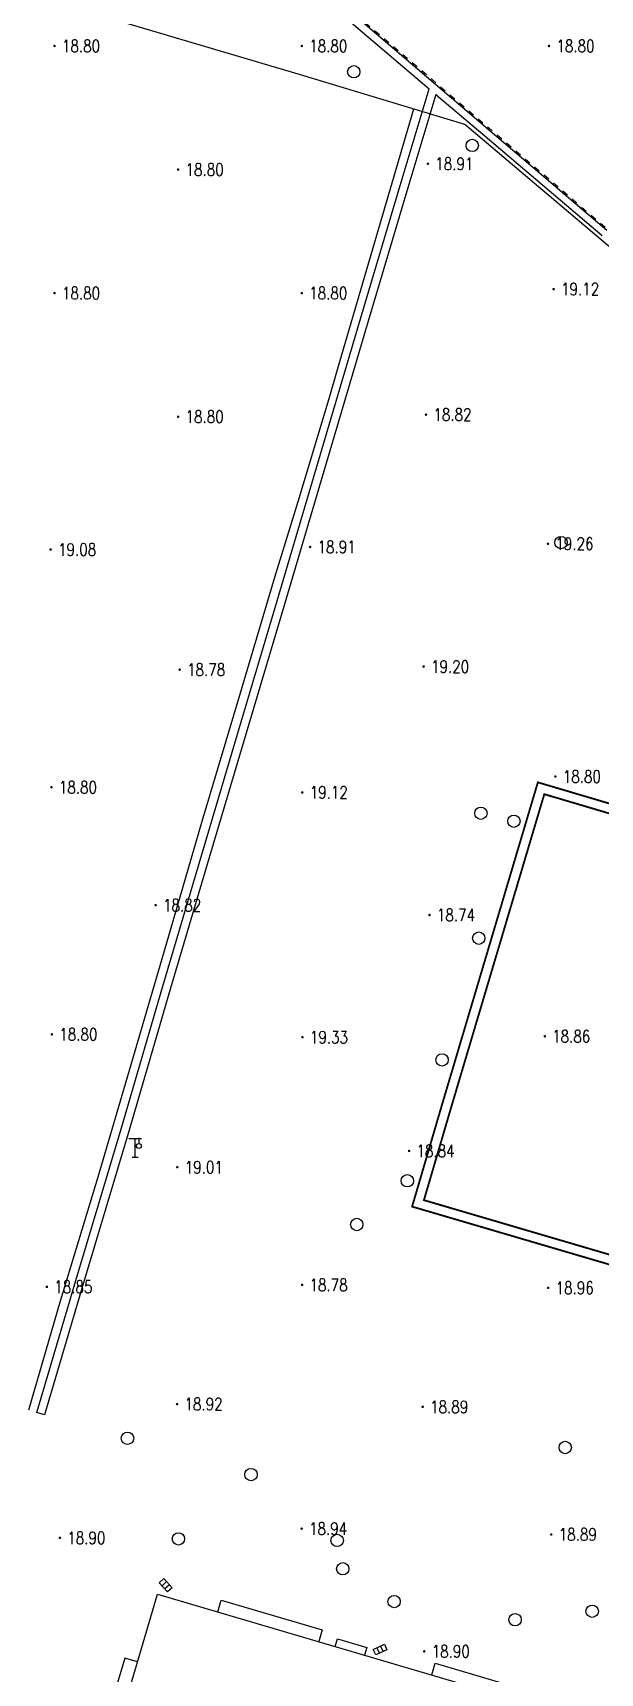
# Model space of a CAD drawing. Extents: x 404846 to 408477, y 3390929 to 3392894.
# Drawn here: x 407659.6 to 407705.5, y 3391312.7 to 3391445.4 of the extents above; entities that cross this region are included whole.
import ezdxf
from ezdxf.enums import TextEntityAlignment as Align

# ---------------------------------------------------------------- set-up
doc = ezdxf.new("R2010")
doc.units = 0
doc.header["$LTSCALE"] = 0.5
doc.header["$PDSIZE"] = 0.2
doc.linetypes.add('X1', pattern=[5, 4, -1])
doc.linetypes.add('X6', pattern=[2, 1, -1])
doc.layers.get('0').update_dxf_attribs({"linetype": 'CONTINUOUS'})
for name, color, linetype in [('DLSS', 4, 'CONTINUOUS'), ('GCD', 1, 'CONTINUOUS'), ('GXYZ', 2, 'CONTINUOUS'), ('JMD', 6, 'CONTINUOUS'), ('SXSS', 5, 'CONTINUOUS')]:
    doc.layers.add(name, color=color, linetype=linetype)
doc.styles.add('HZ', font='rs.shx', dxfattribs={"width": 0.8, "bigfont": 'hztxt.shx'})
doc.linetypes.add('444', pattern='A,4.5,[145,AAA.SHX,S=1,R=0,X=0,Y=1],4.5,-0.5,[146,AAA.SHX,S=1,R=0,X=0,Y=0],-0.5', length=10)

# ---------------------------------------------------------------- blocks, each defined once
blk = doc.blocks.new('gc063')
for p, q in [((-1, 3), (1, 3)), ((0, 0), (0, 3)), ((0.6, 3), (0.6, 2.2)), ((-0.5, 0), (0.5, 0))]:
    blk.add_line(p, q)
blk.add_circle((0.6, 1.8), 0.4)
blk.add_point((0.6, 3))
blk.add_point((0.6, 3))
blk = doc.blocks.new('GC200')
at = {"linetype": 'Continuous', "const_width": 0.2, "flags": 128}
blk.add_lwpolyline([(-0.1, 0, 1), (0.1, 0, 1)], format="xyb", close=True, dxfattribs=at)
blk = doc.blocks.new('gc188')
blk.add_circle((0, 0), 1)
blk = doc.blocks.new('gc041')
for p, q in [((-1, 0.5), (1, 0.5)), ((-1, -0.5), (-1, 0.5)), ((-0.33, 0.5), (-0.33, -0.5)), ((0.33, 0.5), (0.33, -0.5)), ((1, 0.5), (1, -0.5)), ((1, -0.5), (-1, -0.5))]:
    blk.add_line(p, q)

msp = doc.modelspace()

# ---------------------------------------------------------------- linework, layer by layer
at = {"layer": 'DLSS', "linetype": 'X6', "elevation": 19.144, "flags": 128}
msp.add_lwpolyline([(407667.005, 3391463.471), (407668.755, 3391461.73), (407672.674, 3391458.124), (407679.037, 3391452.669), (407686.552, 3391446.22), (407696.488, 3391437.763), (407706.09, 3391429.555)], dxfattribs=at)
at = {"layer": 'JMD', "linetype": '444', "flags": 128}
for points, elevation in [([(407709.77, 3391425.124), (407694.548, 3391438.036), (407681.255, 3391442.056), (407657.102, 3391449.221), (407644.461, 3391452.952)], 20.585), ([(407684.235, 3391418.209), (407690.411, 3391439.287)], 20.695), ([(407659.286, 3391334.018), (407661.831, 3391342.85), (407664.882, 3391352.863), (407667.43, 3391361.509), (407670.228, 3391371.093), (407673.304, 3391381.646), (407676.476, 3391392.312), (407679.181, 3391401.401), (407681.067, 3391407.523), (407683.569, 3391415.858), (407684.235, 3391418.209)], 20.772)]:
    msp.add_lwpolyline(points, dxfattribs=dict(at, elevation=elevation))
at = {"layer": 'JMD', "linetype": 'Continuous', "elevation": 29.957, "flags": 128}
msp.add_lwpolyline([(407669.694, 3391319.113), (407722.177, 3391303.637), (407706.408, 3391250.158), (407653.925, 3391265.634), (407669.694, 3391319.113)], close=True, dxfattribs=at)
at = {"layer": 'JMD', "linetype": 'Continuous', "flags": 128}
for points, elevation in [([(407674.568, 3391317.676), (407674.849, 3391318.627), (407683.01, 3391316.22), (407682.729, 3391315.269)], 24.741), ([(407684.057, 3391314.878), (407684.242, 3391315.505), (407686.619, 3391314.804), (407686.434, 3391314.177)], 21.968), ([(407668.076, 3391313.624), (407667.041, 3391313.929), (407665.575, 3391308.959), (407666.61, 3391308.654)], 23.627), ([(407691.879, 3391312.571), (407692.157, 3391313.515), (407700.169, 3391311.153), (407699.89, 3391310.209)], 24.794)]:
    msp.add_lwpolyline(points, dxfattribs=dict(at, elevation=elevation))
at = {"layer": 'SXSS', "linetype": 'Continuous', "flags": 128}
for points, elevation in [([(407666.484, 3391462.952), (407668.24, 3391461.193), (407672.179, 3391457.568), (407678.552, 3391452.105), (407686.069, 3391445.654), (407691.663, 3391440.914)], 19.159), ([(407666.936, 3391463.403), (407668.682, 3391461.654), (407672.604, 3391458.046), (407678.968, 3391452.589), (407686.484, 3391446.14), (407696.419, 3391437.683), (407706.021, 3391429.475)], 19.144), ([(407692.209, 3391440.451), (407689.94, 3391432.893), (407686.737, 3391422.103), (407683.289, 3391410.428), (407679.993, 3391399.291), (407676.781, 3391388.517), (407673.904, 3391378.784), (407670.742, 3391368.128), (407667.399, 3391356.655), (407663.712, 3391344.298), (407660.546, 3391333.628), (407659.918, 3391333.814), (407663.084, 3391344.485), (407666.77, 3391356.84), (407670.113, 3391368.313), (407673.275, 3391378.97), (407676.152, 3391388.704), (407679.365, 3391399.478), (407682.661, 3391410.614), (407686.109, 3391422.289), (407689.312, 3391433.081), (407691.663, 3391440.914)], 18.989), ([(407692.209, 3391440.451), (407696.004, 3391437.234), (407705.647, 3391429.038)], 19.088)]:
    msp.add_lwpolyline(points, dxfattribs=dict(at, elevation=elevation))
at = {"layer": 'SXSS', "linetype": 'X1', "const_width": 0.15, "elevation": 19.327, "flags": 128}
for points in [[(407707.783, 3391345.312), (407715.026, 3391343.15), (407720.183, 3391360.636), (407725.17, 3391377.476), (407700.455, 3391384.795), (407692.727, 3391358.798), (407690.283, 3391350.467), (407706.911, 3391345.584), (407707.783, 3391345.312)], [(407708.003, 3391346.05), (407714.506, 3391344.109), (407719.444, 3391360.854), (407724.212, 3391376.956), (407700.975, 3391383.837), (407693.466, 3391358.58), (407691.239, 3391350.989), (407707.128, 3391346.323), (407708.003, 3391346.05)]]:
    msp.add_lwpolyline(points, close=True, dxfattribs=at)

# ---------------------------------------------------------------- block references
at = {"layer": 'DLSS', "linetype": 'Continuous', "xscale": 0.5, "yscale": 0.5}
msp.add_blockref('gc063', (407667.881, 3391354.471, 18.99), dxfattribs=at)
at = {"layer": 'GCD', "linetype": 'Continuous'}
ref = msp.add_blockref('GC200', (407661.358, 3391444.379, 18.8), dxfattribs=dict(at, xscale=0.5, yscale=0.5, zscale=0.5))
ref.add_attrib('height', '18.80', dxfattribs={"linetype": 'Continuous', "height": 1, "style": 'HZ', "width": 0.8}).set_placement((407661.958, 3391444.379, 18.8), align=Align.MIDDLE_LEFT)
ref = msp.add_blockref('GC200', (407681.358, 3391444.379, 18.8), dxfattribs=dict(at, xscale=0.5, yscale=0.5, zscale=0.5))
ref.add_attrib('height', '18.80', dxfattribs={"linetype": 'Continuous', "height": 1, "style": 'HZ', "width": 0.8}).set_placement((407681.958, 3391444.379, 18.8), align=Align.MIDDLE_LEFT)
ref = msp.add_blockref('GC200', (407701.358, 3391444.379, 18.8), dxfattribs=dict(at, xscale=0.5, yscale=0.5, zscale=0.5))
ref.add_attrib('height', '18.80', dxfattribs={"linetype": 'Continuous', "height": 1, "style": 'HZ', "width": 0.8}).set_placement((407701.958, 3391444.379, 18.8), align=Align.MIDDLE_LEFT)
ref = msp.add_blockref('GC200', (407671.358, 3391434.379, 18.8), dxfattribs=dict(at, xscale=0.5, yscale=0.5, zscale=0.5))
ref.add_attrib('height', '18.80', dxfattribs={"linetype": 'Continuous', "height": 1, "style": 'HZ', "width": 0.8}).set_placement((407671.958, 3391434.379, 18.8), align=Align.MIDDLE_LEFT)
ref = msp.add_blockref('GC200', (407691.557, 3391434.848, 18.914), dxfattribs=dict(at, xscale=0.5, yscale=0.5, zscale=0.5))
ref.add_attrib('height', '18.91', dxfattribs={"linetype": 'Continuous', "height": 1, "style": 'HZ', "width": 0.8}).set_placement((407692.157, 3391434.848, 18.914), align=Align.MIDDLE_LEFT)
ref = msp.add_blockref('GC200', (407661.358, 3391424.379, 18.8), dxfattribs=dict(at, xscale=0.5, yscale=0.5, zscale=0.5))
ref.add_attrib('height', '18.80', dxfattribs={"linetype": 'Continuous', "height": 1, "style": 'HZ', "width": 0.8}).set_placement((407661.958, 3391424.379, 18.8), align=Align.MIDDLE_LEFT)
ref = msp.add_blockref('GC200', (407681.358, 3391424.379, 18.8), dxfattribs=dict(at, xscale=0.5, yscale=0.5, zscale=0.5))
ref.add_attrib('height', '18.80', dxfattribs={"linetype": 'Continuous', "height": 1, "style": 'HZ', "width": 0.8}).set_placement((407681.958, 3391424.379, 18.8), align=Align.MIDDLE_LEFT)
ref = msp.add_blockref('GC200', (407701.732, 3391424.707, 19.12), dxfattribs=dict(at, xscale=0.5, yscale=0.5, zscale=0.5))
ref.add_attrib('height', '19.12', dxfattribs={"linetype": 'Continuous', "height": 1, "style": 'HZ', "width": 0.8}).set_placement((407702.332, 3391424.707, 19.12), align=Align.MIDDLE_LEFT)
ref = msp.add_blockref('GC200', (407671.358, 3391414.379, 18.8), dxfattribs=dict(at, xscale=0.5, yscale=0.5, zscale=0.5))
ref.add_attrib('height', '18.80', dxfattribs={"linetype": 'Continuous', "height": 1, "style": 'HZ', "width": 0.8}).set_placement((407671.958, 3391414.379, 18.8), align=Align.MIDDLE_LEFT)
ref = msp.add_blockref('GC200', (407691.406, 3391414.547, 18.823), dxfattribs=dict(at, xscale=0.5, yscale=0.5, zscale=0.5))
ref.add_attrib('height', '18.82', dxfattribs={"linetype": 'Continuous', "height": 1, "style": 'HZ', "width": 0.8}).set_placement((407692.006, 3391414.547, 18.823), align=Align.MIDDLE_LEFT)
ref = msp.add_blockref('GC200', (407661.044, 3391403.634, 19.08), dxfattribs=dict(at, xscale=0.5, yscale=0.5, zscale=0.5))
ref.add_attrib('height', '19.08', dxfattribs={"linetype": 'Continuous', "height": 1, "style": 'HZ', "width": 0.8}).set_placement((407661.644, 3391403.634, 19.08), align=Align.MIDDLE_LEFT)
ref = msp.add_blockref('GC200', (407682.036, 3391403.84, 18.914), dxfattribs=dict(at, xscale=0.5, yscale=0.5, zscale=0.5))
ref.add_attrib('height', '18.91', dxfattribs={"linetype": 'Continuous', "height": 1, "style": 'HZ', "width": 0.8}).set_placement((407682.636, 3391403.84, 18.914), align=Align.MIDDLE_LEFT)
ref = msp.add_blockref('GC200', (407701.272, 3391404.1, 19.26), dxfattribs=dict(at, xscale=0.5, yscale=0.5, zscale=0.5))
ref.add_attrib('height', '19.26', dxfattribs={"linetype": 'Continuous', "height": 1, "style": 'HZ', "width": 0.8}).set_placement((407701.872, 3391404.1, 19.26), align=Align.MIDDLE_LEFT)
ref = msp.add_blockref('GC200', (407671.479, 3391393.912, 18.777), dxfattribs=dict(at, xscale=0.5, yscale=0.5, zscale=0.5))
ref.add_attrib('height', '18.78', dxfattribs={"linetype": 'Continuous', "height": 1, "style": 'HZ', "width": 0.8}).set_placement((407672.079, 3391393.912, 18.777), align=Align.MIDDLE_LEFT)
ref = msp.add_blockref('GC200', (407691.215, 3391394.16, 19.2), dxfattribs=dict(at, xscale=0.5, yscale=0.5, zscale=0.5))
ref.add_attrib('height', '19.20', dxfattribs={"linetype": 'Continuous', "height": 1, "style": 'HZ', "width": 0.8}).set_placement((407691.815, 3391394.16, 19.2), align=Align.MIDDLE_LEFT)
ref = msp.add_blockref('GC200', (407701.871, 3391385.267, 18.8), dxfattribs=dict(at, xscale=0.5, yscale=0.5, zscale=0.5))
ref.add_attrib('height', '18.80', dxfattribs={"linetype": 'Continuous', "height": 1, "style": 'HZ', "width": 0.8}).set_placement((407702.471, 3391385.267, 18.8), align=Align.MIDDLE_LEFT)
ref = msp.add_blockref('GC200', (407661.109, 3391384.396, 18.8), dxfattribs=dict(at, xscale=0.5, yscale=0.5, zscale=0.5))
ref.add_attrib('height', '18.80', dxfattribs={"linetype": 'Continuous', "height": 1, "style": 'HZ', "width": 0.8}).set_placement((407661.709, 3391384.396, 18.8), align=Align.MIDDLE_LEFT)
ref = msp.add_blockref('GC200', (407681.399, 3391383.982, 19.12), dxfattribs=dict(at, xscale=0.5, yscale=0.5, zscale=0.5))
ref.add_attrib('height', '19.12', dxfattribs={"linetype": 'Continuous', "height": 1, "style": 'HZ', "width": 0.8}).set_placement((407681.999, 3391383.982, 19.12), align=Align.MIDDLE_LEFT)
ref = msp.add_blockref('GC200', (407669.536, 3391374.856, 18.823), dxfattribs=dict(at, xscale=0.5, yscale=0.5, zscale=0.5))
ref.add_attrib('height', '18.82', dxfattribs={"linetype": 'Continuous', "height": 1, "style": 'HZ', "width": 0.8}).set_placement((407670.136, 3391374.856, 18.823), align=Align.MIDDLE_LEFT)
ref = msp.add_blockref('GC200', (407691.686, 3391374.062, 18.74), dxfattribs=dict(at, xscale=0.5, yscale=0.5, zscale=0.5))
ref.add_attrib('height', '18.74', dxfattribs={"linetype": 'Continuous', "height": 1, "style": 'HZ', "width": 0.8}).set_placement((407692.286, 3391374.062, 18.74), align=Align.MIDDLE_LEFT)
ref = msp.add_blockref('GC200', (407661.145, 3391364.404, 18.8), dxfattribs=dict(at, xscale=0.5, yscale=0.5, zscale=0.5))
ref.add_attrib('height', '18.80', dxfattribs={"linetype": 'Continuous', "height": 1, "style": 'HZ', "width": 0.8}).set_placement((407661.745, 3391364.404, 18.8), align=Align.MIDDLE_LEFT)
ref = msp.add_blockref('GC200', (407681.413, 3391364.171, 19.326), dxfattribs=dict(at, xscale=0.5, yscale=0.5, zscale=0.5))
ref.add_attrib('height', '19.33', dxfattribs={"linetype": 'Continuous', "height": 1, "style": 'HZ', "width": 0.8}).set_placement((407682.013, 3391364.171, 19.326), align=Align.MIDDLE_LEFT)
ref = msp.add_blockref('GC200', (407701.011, 3391364.246, 18.86), dxfattribs=dict(at, xscale=0.5, yscale=0.5, zscale=0.5))
ref.add_attrib('height', '18.86', dxfattribs={"linetype": 'Continuous', "height": 1, "style": 'HZ', "width": 0.8}).set_placement((407701.611, 3391364.246, 18.86), align=Align.MIDDLE_LEFT)
ref = msp.add_blockref('GC200', (407690.037, 3391354.97, 18.84), dxfattribs=dict(at, xscale=0.5, yscale=0.5, zscale=0.5))
ref.add_attrib('height', '18.84', dxfattribs={"linetype": 'Continuous', "height": 1, "style": 'HZ', "width": 0.8}).set_placement((407690.637, 3391354.97, 18.84), align=Align.MIDDLE_LEFT)
ref = msp.add_blockref('GC200', (407671.29, 3391353.653, 19.006), dxfattribs=dict(at, xscale=0.5, yscale=0.5, zscale=0.5))
ref.add_attrib('height', '19.01', dxfattribs={"linetype": 'Continuous', "height": 1, "style": 'HZ', "width": 0.8}).set_placement((407671.89, 3391353.653, 19.006), align=Align.MIDDLE_LEFT)
ref = msp.add_blockref('GC200', (407660.737, 3391343.975, 18.846), dxfattribs=dict(at, xscale=0.5, yscale=0.5, zscale=0.5))
ref.add_attrib('height', '18.85', dxfattribs={"linetype": 'Continuous', "height": 1, "style": 'HZ', "width": 0.8}).set_placement((407661.337, 3391343.975, 18.846), align=Align.MIDDLE_LEFT)
ref = msp.add_blockref('GC200', (407681.383, 3391344.13, 18.78), dxfattribs=dict(at, xscale=0.5, yscale=0.5, zscale=0.5))
ref.add_attrib('height', '18.78', dxfattribs={"linetype": 'Continuous', "height": 1, "style": 'HZ', "width": 0.8}).set_placement((407681.983, 3391344.13, 18.78), align=Align.MIDDLE_LEFT)
ref = msp.add_blockref('GC200', (407701.293, 3391343.893, 18.96), dxfattribs=dict(at, xscale=0.5, yscale=0.5, zscale=0.5))
ref.add_attrib('height', '18.96', dxfattribs={"linetype": 'Continuous', "height": 1, "style": 'HZ', "width": 0.8}).set_placement((407701.893, 3391343.893, 18.96), align=Align.MIDDLE_LEFT)
ref = msp.add_blockref('GC200', (407671.27, 3391334.484, 18.92), dxfattribs=dict(at, xscale=0.5, yscale=0.5, zscale=0.5))
ref.add_attrib('height', '18.92', dxfattribs={"linetype": 'Continuous', "height": 1, "style": 'HZ', "width": 0.8}).set_placement((407671.87, 3391334.484, 18.92), align=Align.MIDDLE_LEFT)
ref = msp.add_blockref('GC200', (407691.137, 3391334.261, 18.891), dxfattribs=dict(at, xscale=0.5, yscale=0.5, zscale=0.5))
ref.add_attrib('height', '18.89', dxfattribs={"linetype": 'Continuous', "height": 1, "style": 'HZ', "width": 0.8}).set_placement((407691.737, 3391334.261, 18.891), align=Align.MIDDLE_LEFT)
ref = msp.add_blockref('GC200', (407681.347, 3391324.407, 18.94), dxfattribs=dict(at, xscale=0.5, yscale=0.5, zscale=0.5))
ref.add_attrib('height', '18.94', dxfattribs={"linetype": 'Continuous', "height": 1, "style": 'HZ', "width": 0.8}).set_placement((407681.947, 3391324.407, 18.94), align=Align.MIDDLE_LEFT)
ref = msp.add_blockref('GC200', (407701.542, 3391323.939, 18.891), dxfattribs=dict(at, xscale=0.5, yscale=0.5, zscale=0.5))
ref.add_attrib('height', '18.89', dxfattribs={"linetype": 'Continuous', "height": 1, "style": 'HZ', "width": 0.8}).set_placement((407702.142, 3391323.939, 18.891), align=Align.MIDDLE_LEFT)
ref = msp.add_blockref('GC200', (407661.79, 3391323.664, 18.9), dxfattribs=dict(at, xscale=0.5, yscale=0.5, zscale=0.5))
ref.add_attrib('height', '18.90', dxfattribs={"linetype": 'Continuous', "height": 1, "style": 'HZ', "width": 0.8}).set_placement((407662.39, 3391323.664, 18.9), align=Align.MIDDLE_LEFT)
ref = msp.add_blockref('GC200', (407691.267, 3391314.48, 18.9), dxfattribs=dict(at, xscale=0.5, yscale=0.5, zscale=0.5))
ref.add_attrib('height', '18.90', dxfattribs={"linetype": 'Continuous', "height": 1, "style": 'HZ', "width": 0.8}).set_placement((407691.867, 3391314.48, 18.9), align=Align.MIDDLE_LEFT)
at = {"layer": 'GXYZ', "linetype": 'Continuous', "xscale": 0.5, "yscale": 0.5}
for p in [(407685.563, 3391442.293, 19.019), (407695.15, 3391436.332, 19.019), (407702.325, 3391404.201, 19.269), (407695.848, 3391382.293, 19.514), (407698.516, 3391381.647, 19.514), (407695.676, 3391372.187, 19.512), (407692.704, 3391362.334, 19.572), (407689.896, 3391352.559, 19.432), (407685.806, 3391349.019, 19.432), (407667.261, 3391331.719, 19.066), (407702.668, 3391330.974, 19.266), (407677.251, 3391328.781, 19.106), (407671.382, 3391323.581, 19.066), (407684.222, 3391323.457, 19.066), (407684.672, 3391321.16, 19.066), (407688.828, 3391318.505, 19.066), (407704.847, 3391317.722, 19.086), (407698.611, 3391317.041, 19.106)]:
    msp.add_blockref('gc188', p, dxfattribs=at)
for p, rotation in [((407670.35, 3391319.829, 18.946), 312.0897335604863), ((407687.693, 3391314.625, 18.986), 204.832034311998)]:
    msp.add_blockref('gc041', p, dxfattribs=dict(at, rotation=rotation))

doc.saveas('drawing.dxf')
